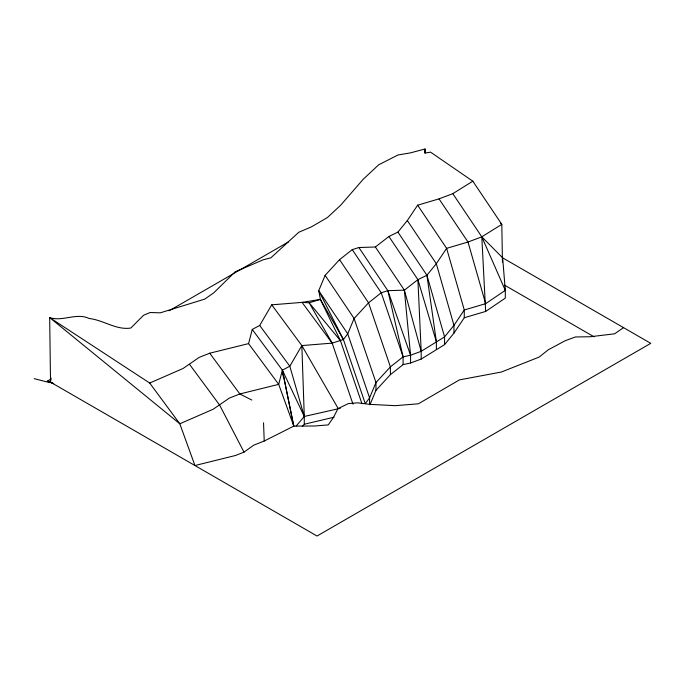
<?xml version="1.0" encoding="UTF-8"?>
<svg xmlns="http://www.w3.org/2000/svg" width="685" height="685" viewBox="0 0 685 685"><rect width="100%" height="100%" fill="white"/><g stroke="black" fill="none" stroke-linecap="round" stroke-linejoin="round"><path stroke-width="1.03" d="M502.447 262.064L501.805 224.355L472.821 181.191L430.54 152.138L424.863 153.055L425.068 148.979L410.324 152.909L398.019 154.973L378.651 164.82L363.161 179.324L340.591 205.286L327.413 217.547L311.41 226.872L298.806 232.241L270.858 257.817L263.16 259.803L235.143 271.851L213.72 292.855L204.772 299.097L160.341 312.822L150.143 312.523L143.602 315.237L130.826 328.038C116.296 330.341 103.392 320.032 89.144 318.499C76.583 312.377 62.429 321.95 49.68 317.6L50.519 382.153L49.68 382.632L34.25 378.668M51.032 378L50.519 382.153L53.704 383.591M623.547 327.635L614.625 333.8L590.333 336.737L575.4 336.969L565.211 340.719L548.317 349.77L539.129 357.091L501.309 372.041L459.395 379.892L418.398 403.799L395.339 405.666L369.934 404.381L357.681 402.84L348.374 403.593L337.97 408.637L333.552 417.242L328.243 424.905L314.715 426.001L293.822 426.096L278.692 384.362L248.569 343.613L252.26 329.416L259.701 325.452L271.731 304.834L302.051 302.385L320.383 299.396L343.408 339.554L365.268 403.619L369.583 397.882L375.971 382.555L390.399 366.886L403.097 356.851L410.572 355.232L421.181 351.311L444.565 336.883L453.967 325.341L464.276 309.988L485.648 303.669L505.299 290.363L502.644 257.843L481.803 236.822L452.811 193.667L439.017 198.873L417.644 205.192L407.327 220.544L397.925 232.095L388.909 236.496L375.38 247.002L358.889 247.525L352.253 249.631L339.554 259.666L325.127 275.336L318.739 290.663L320.383 299.396L340.445 340.685L361.963 403.748M500.307 222.831L501.805 224.355L481.803 236.822L468.001 242.036L446.629 248.347L436.311 263.699L426.918 275.25L417.901 279.651L404.373 290.157L387.873 290.68L381.237 292.786L368.547 302.821L354.111 318.491L347.723 333.818L343.408 339.554L332.165 343.125L301.845 345.582L289.815 366.201L282.374 370.165L278.692 384.362L239.844 393.961L229.338 398.105L213.163 409.236L179.812 423.792L49.68 317.6L149.698 383.043L179.812 423.792L194.942 465.535L235.537 455.482L243.997 452.134L253.715 445.181L264.222 441.037L293.822 426.096L282.374 370.165L252.26 329.416M369.977 404.689L375.971 390.322L390.399 374.652L403.097 364.617L410.572 362.999L421.181 359.068L444.565 344.649L453.967 333.107L464.276 317.746L464.276 309.988L446.629 248.347L417.644 205.192M296.168 426.019L304.286 416.471L340.282 408.303M302.256 426.627L304.286 424.238L334.057 417.208M149.698 383.043L183.049 368.487L199.215 357.356L209.73 353.212L248.569 343.613M485.648 311.435L505.299 298.129L505.299 290.363L481.803 236.822L485.648 311.435L464.276 317.746M452.811 193.667L472.821 181.191M50.887 379.062L47.188 381.202L53.533 383.694M169.135 310.793L288.471 241.899M320.383 299.396L309.175 302.804L302.051 302.385L332.165 343.125L352.998 404.193M251.815 400.04L239.844 393.961L209.73 353.212M502.644 257.843L650.75 343.348L317.027 536.021L48.027 380.714M504.58 285.157L594.092 336.84M340.445 340.685L309.175 302.804L332.165 343.125M271.731 304.834L301.845 345.582L338.167 408.474M259.701 325.452L289.815 366.201L304.286 416.471L304.286 424.238M189.505 364.309L219.62 405.058L243.997 452.134M439.017 198.873L468.001 242.036L485.648 303.669M407.327 220.544L436.311 263.699L453.967 325.341L453.967 333.107M397.925 232.095L426.918 275.25L444.565 336.883L444.565 344.649M388.909 236.496L417.901 279.651L436.388 341.772L436.388 349.538M375.38 247.002L404.373 290.157L421.181 351.311L421.181 359.068M358.889 247.525L387.873 290.68L410.572 355.232L410.572 362.999M352.253 249.631L381.237 292.786L403.097 356.851L403.097 364.617M339.554 259.666L368.547 302.821L390.399 366.886L390.399 374.652M325.127 275.336L354.111 318.491L375.971 382.555L375.971 390.322M343.408 339.554L318.739 290.663L347.723 333.818L369.583 397.882L369.583 404.681M283.436 377.555L282.374 370.165L304.286 416.471L301.845 345.582M504.554 287.238L505.05 289.318M387.873 290.68L403.097 356.851M282.374 370.165L293.719 426.318M426.918 275.25L436.388 341.772M404.373 290.157L410.572 355.232M417.901 279.651L421.181 351.311M263.537 422.773L264.222 441.037M425.068 148.979L425.068 153.123"/></g></svg>
